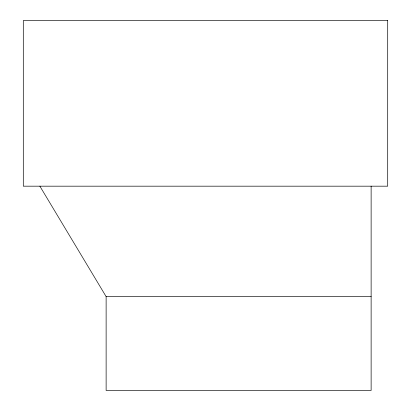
<?xml version="1.0" encoding="UTF-8"?>
<svg xmlns="http://www.w3.org/2000/svg" width="411" height="411" viewBox="0 0 411 411"><rect width="100%" height="100%" fill="white"/><g stroke="black" fill="none" stroke-linecap="round" stroke-linejoin="round"><path stroke-width="0.62" d="M39.872 186.178L106.125 296.593L106.125 390.45L371.128 390.45L371.128 186.178M371.128 296.542L106.125 296.593M387.701 20.55L23.299 20.55L23.299 186.178L387.701 186.178L387.701 20.55"/></g></svg>
